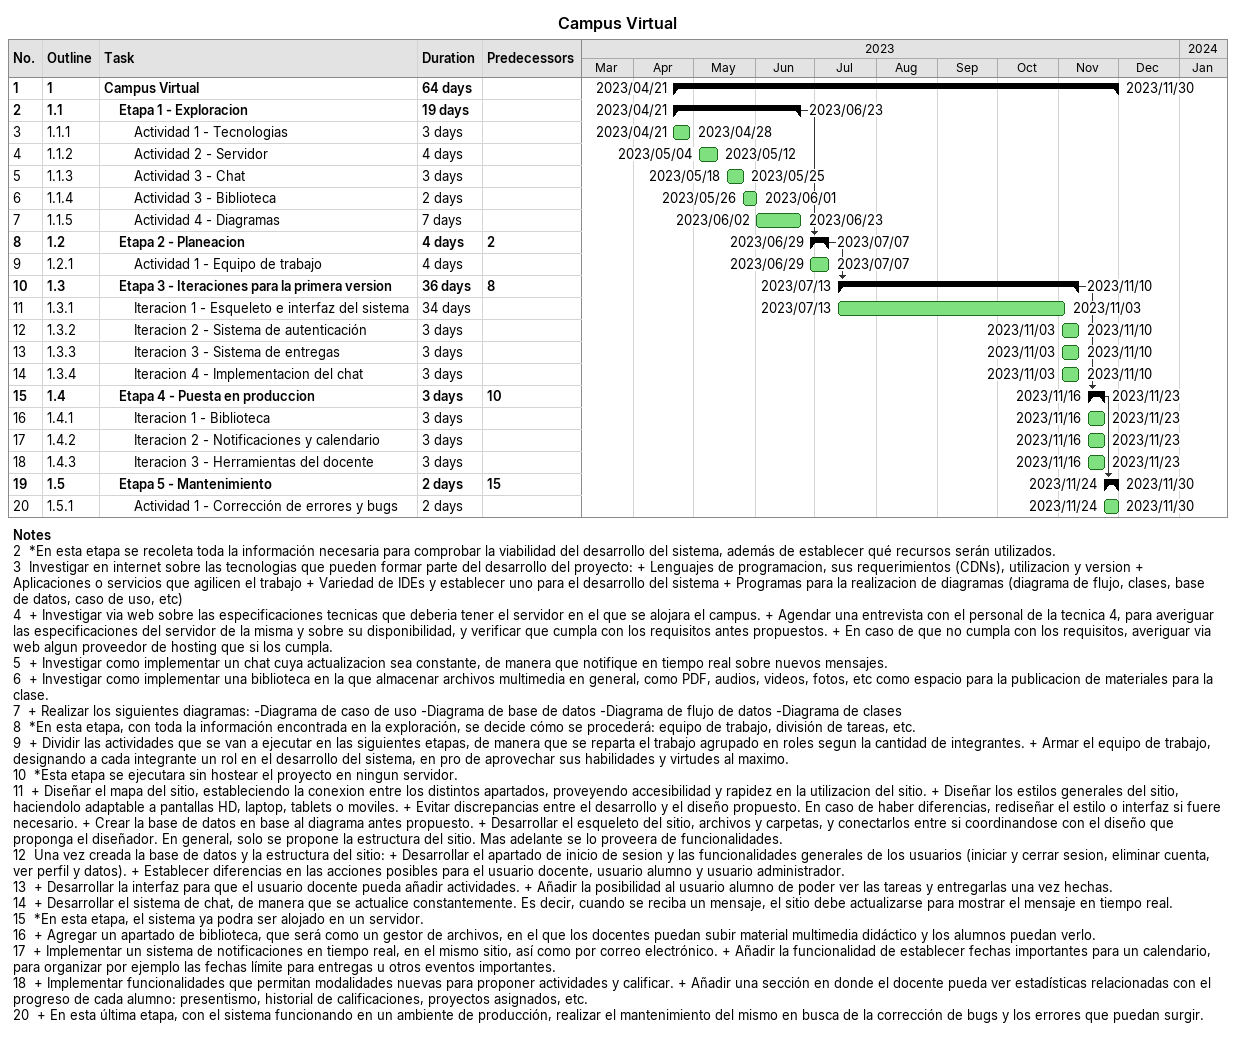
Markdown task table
Campus Virtual

| ID | WBS | Task | Duration | Start | Finish | Predecessors |
|---|---|---|---|---|---|---|
| 1 | 1 | **Campus Virtual** | 64d | 2023-04-21 | 2023-11-30 |  |
| 2 | 1.1 | **Etapa 1 - Exploracion** | 19d | 2023-04-21 | 2023-06-23 |  |
| 3 | 1.1.1 | Actividad 1 - Tecnologias | 3d | 2023-04-21 | 2023-04-28 |  |
| 4 | 1.1.2 | Actividad 2 - Servidor | 4d | 2023-05-04 | 2023-05-12 |  |
| 5 | 1.1.3 | Actividad 3 - Chat | 3d | 2023-05-18 | 2023-05-25 |  |
| 6 | 1.1.4 | Actividad 3 - Biblioteca | 2d | 2023-05-26 | 2023-06-01 |  |
| 7 | 1.1.5 | Actividad 4 - Diagramas | 7d | 2023-06-02 | 2023-06-23 |  |
| 8 | 1.2 | **Etapa 2 - Planeacion** | 4d | 2023-06-29 | 2023-07-07 | 2 |
| 9 | 1.2.1 | Actividad 1 - Equipo de trabajo | 4d | 2023-06-29 | 2023-07-07 |  |
| 10 | 1.3 | **Etapa 3 - Iteraciones para la primera version** | 36d | 2023-07-13 | 2023-11-10 | 8 |
| 11 | 1.3.1 | Iteracion 1 - Esqueleto e interfaz del sistema | 34d | 2023-07-13 | 2023-11-03 |  |
| 12 | 1.3.2 | Iteracion 2 - Sistema de autenticación | 3d | 2023-11-03 | 2023-11-10 |  |
| 13 | 1.3.3 | Iteracion 3 - Sistema de entregas | 3d | 2023-11-03 | 2023-11-10 |  |
| 14 | 1.3.4 | Iteracion 4 - Implementacion del chat | 3d | 2023-11-03 | 2023-11-10 |  |
| 15 | 1.4 | **Etapa 4 - Puesta en produccion** | 3d | 2023-11-16 | 2023-11-23 | 10 |
| 16 | 1.4.1 | Iteracion 1 - Biblioteca | 3d | 2023-11-16 | 2023-11-23 |  |
| 17 | 1.4.2 | Iteracion 2 - Notificaciones y calendario | 3d | 2023-11-16 | 2023-11-23 |  |
| 18 | 1.4.3 | Iteracion 3 - Herramientas del docente | 3d | 2023-11-16 | 2023-11-23 |  |
| 19 | 1.5 | **Etapa 5 - Mantenimiento** | 2d | 2023-11-24 | 2023-11-30 | 15 |
| 20 | 1.5.1 | Actividad 1 - Corrección de errores y bugs | 2d | 2023-11-24 | 2023-11-30 |  |

Notes
- 2: *En esta etapa se recoleta toda la información necesaria para comprobar la viabilidad del desarrollo del sistema, además de establecer qué recursos serán utilizados.
- 3: Investigar en internet sobre las tecnologias que pueden formar parte del desarrollo del proyecto: + Lenguajes de programacion, sus requerimientos (CDNs), utilizacion y version + Aplicaciones o servicios que agilicen el trabajo + Variedad de IDEs y establecer uno para el desarrollo del sistema + Programas para la realizacion de diagramas (diagrama de flujo, clases, base de datos, caso de uso, etc)
- 4: + Investigar via web sobre las especificaciones tecnicas que deberia tener el servidor en el que se alojara el campus. + Agendar una entrevista con el personal de la tecnica 4, para averiguar las especificaciones del servidor de la misma y sobre su disponibilidad, y verificar que cumpla con los requisitos antes propuestos. + En caso de que no cumpla con los requisitos, averiguar via web algun proveedor de hosting que si los cumpla.
- 5: + Investigar como implementar un chat cuya actualizacion sea constante, de manera que notifique en tiempo real sobre nuevos mensajes.
- 6: + Investigar como implementar una biblioteca en la que almacenar archivos multimedia en general, como PDF, audios, videos, fotos, etc como espacio para la publicacion de materiales para la clase.
- 7: + Realizar los siguientes diagramas: -Diagrama de caso de uso -Diagrama de base de datos -Diagrama de flujo de datos -Diagrama de clases
- 8: *En esta etapa, con toda la información encontrada en la exploración, se decide cómo se procederá: equipo de trabajo, división de tareas, etc.
- 9: + Dividir las actividades que se van a ejecutar en las siguientes etapas, de manera que se reparta el trabajo agrupado en roles segun la cantidad de integrantes. + Armar el equipo de trabajo, designando a cada integrante un rol en el desarrollo del sistema, en pro de aprovechar sus habilidades y virtudes al maximo.
- 10: *Esta etapa se ejecutara sin hostear el proyecto en ningun servidor.
- 11: + Diseñar el mapa del sitio, estableciendo la conexion entre los distintos apartados, proveyendo accesibilidad y rapidez en la utilizacion del sitio. + Diseñar los estilos generales del sitio, haciendolo adaptable a pantallas HD, laptop, tablets o moviles. + Evitar discrepancias entre el desarrollo y el diseño propuesto. En caso de haber diferencias, rediseñar el estilo o interfaz si fuere necesario. + Crear la base de datos en base al diagrama antes propuesto. + Desarrollar el esqueleto del sitio, archivos y carpetas, y conectarlos entre si coordinandose con el diseño que proponga el diseñador. En general, solo se propone la estructura del sitio. Mas adelante se lo proveera de funcionalidades.
- 12: Una vez creada la base de datos y la estructura del sitio: + Desarrollar el apartado de inicio de sesion y las funcionalidades generales de los usuarios (iniciar y cerrar sesion, eliminar cuenta, ver perfil y datos). + Establecer diferencias en las acciones posibles para el usuario docente, usuario alumno y usuario administrador.
- 13: + Desarrollar la interfaz para que el usuario docente pueda añadir actividades. + Añadir la posibilidad al usuario alumno de poder ver las tareas y entregarlas una vez hechas.
- 14: + Desarrollar el sistema de chat, de manera que se actualice constantemente. Es decir, cuando se reciba un mensaje, el sitio debe actualizarse para mostrar el mensaje en tiempo real.
- 15: *En esta etapa, el sistema ya podra ser alojado en un servidor.
- 16: + Agregar un apartado de biblioteca, que será como un gestor de archivos, en el que los docentes puedan subir material multimedia didáctico y los alumnos puedan verlo.
- 17: + Implementar un sistema de notificaciones en tiempo real, en el mismo sitio, así como por correo electrónico. + Añadir la funcionalidad de establecer fechas importantes para un calendario, para organizar por ejemplo las fechas límite para entregas u otros eventos importantes.
- 18: + Implementar funcionalidades que permitan modalidades nuevas para proponer actividades y calificar. + Añadir una sección en donde el docente pueda ver estadísticas relacionadas con el progreso de cada alumno: presentismo, historial de calificaciones, proyectos asignados, etc.
- 20: + En esta última etapa, con el sistema funcionando en un ambiente de producción, realizar el mantenimiento del mismo en busca de la corrección de bugs y los errores que puedan surgir.
